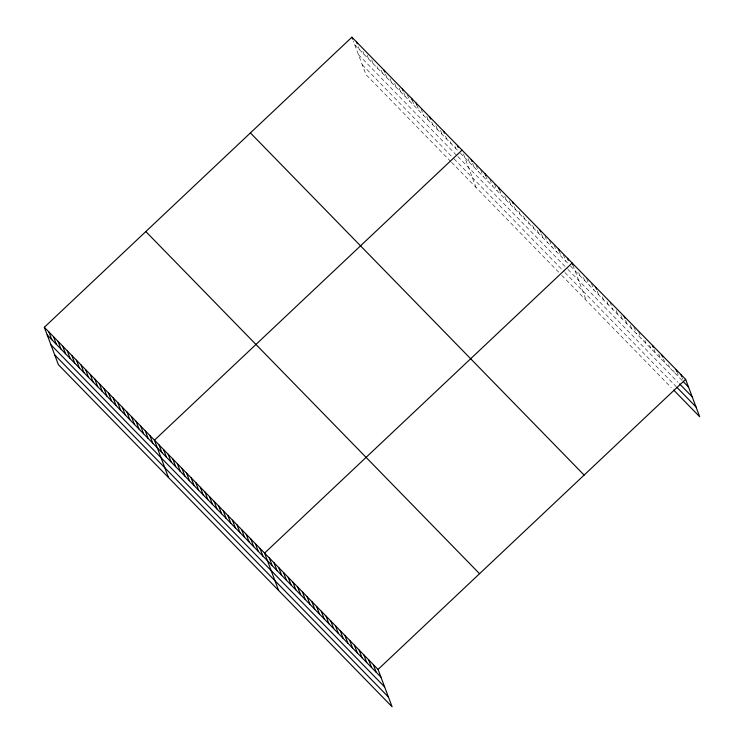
<?xml version="1.0" encoding="UTF-8"?>
<svg xmlns="http://www.w3.org/2000/svg" width="744" height="744" viewBox="0 0 744 744"><rect width="100%" height="100%" fill="white"/><g stroke="black" fill="none" stroke-linecap="round" stroke-linejoin="round"><path stroke-width="0.56" stroke-dasharray="3.72 2.79" d="M354.795 44.882L458.806 151.525M460.331 153.087L568.937 264.436M570.462 265.999L682.22 380.575M358.478 54.675L457.132 155.831M457.895 156.612L567.263 268.742M568.025 269.523L678.016 382.295M362.272 64.775L453.282 158.081M454.045 158.863L564.175 271.774M564.938 272.564L676.296 386.731M450.845 161.606L365.955 74.567L353.344 41.041M451.608 162.387L558.679 272.164M561.739 275.299L671.311 387.643M681.988 377.385L682.713 379.31M676.901 371.582L679.067 377.348M673.618 370.577L674.334 372.493M668.531 364.765L669.609 367.648M663.434 358.961L664.885 362.802M658.71 354.116L660.151 357.957M653.985 349.271L655.427 353.112M649.614 345.383L650.693 348.257M644.89 340.529L645.969 343.412M638.715 331.843L641.244 338.567M633.99 326.997L636.511 333.721M630.345 325.026L631.786 328.876M625.611 320.18L627.062 324.021M620.887 315.335L622.328 319.176M616.162 310.49L617.604 314.331M609.987 301.804L612.879 309.485M607.067 301.757L608.146 304.631M602.333 296.912L603.421 299.786M597.246 291.099L598.688 294.94M591.434 283.371L593.963 290.095M586.709 278.526L589.239 285.25M583.426 277.521L584.505 280.395M578.702 272.667L579.781 275.55M572.889 264.948L586.207 300.39M563.348 254.578L565.877 261.293M559.125 250.83L561.283 256.587M554.168 245.167L556.698 251.891M549.584 240.461L552.113 247.185M544.989 235.755L547.519 242.479M541.483 233.932L542.934 237.773M537.261 230.184L538.34 233.067M532.667 225.478L533.755 228.362M528.445 221.74L529.161 223.656M523.497 216.076L524.576 218.95M518.903 211.37L519.991 214.253M514.318 206.665L515.397 209.548M509.37 201.001L510.812 204.842M504.776 196.295L506.218 200.136M499.466 189.673L501.633 195.43M494.518 184.001L497.048 190.724M489.924 179.304L492.454 186.019M485.702 175.556L487.869 181.313M480.754 169.892L483.274 176.616M476.16 165.187L478.69 171.911M472.654 163.364L474.095 167.205M468.069 158.658L469.511 162.499M463.475 153.952L476.076 187.479M455.021 146.466L455.747 148.382M450.436 141.76L451.152 143.676M445.489 136.096L446.567 138.979M440.532 130.433L441.983 134.273M435.947 125.727L437.388 129.568M431.715 121.979L432.803 124.862M426.768 116.315L428.209 120.156M421.095 108.726L423.624 115.45M416.873 104.988L419.039 110.744M412.278 100.282L414.445 106.039M407.331 94.618L409.86 101.342M403.825 92.795L405.266 96.636M399.24 88.09L400.681 91.93M394.646 83.384L396.087 87.225M390.061 78.678L391.502 82.519M385.466 73.972L386.917 77.813M381.244 70.234L382.323 73.107M377.013 66.486L377.738 68.401M371.702 59.864L373.144 63.705M367.118 55.158L368.559 58.999M362.886 51.41L363.974 54.293M358.301 46.705L359.38 49.588"/><path stroke-width="1.12" d="M44.324 327.276L378.045 669.433L392.097 706.8L58.367 364.644L44.324 327.276L351.903 37.2L685.633 379.356L699.676 416.724L673.673 390.061M462.033 150.111L154.454 440.188L168.497 477.555M378.045 669.433L685.633 379.356M683.792 382.193L688.516 387.038M679.598 383.904L692.199 396.831M677.087 387.54L695.993 406.931M250.403 132.925L584.133 475.081M145.824 231.551L479.555 573.708M47.207 334.958L380.937 677.114M50.89 344.751L384.62 686.907M54.684 354.851L388.414 697.007M680.909 374.511L681.625 376.427M676.175 369.666L676.901 371.582M661.993 355.121L662.718 357.036M652.534 345.421L653.26 347.346M624.169 316.339L624.895 318.265M595.804 287.258L596.53 289.183M572.889 264.948L572.164 263.023L264.585 553.099L278.628 590.466M567.579 258.317L568.295 260.242M558.4 248.905L559.125 250.83M540.042 230.091L540.767 232.007M512.514 201.866L513.23 203.782M498.74 187.748L499.466 189.673M484.976 173.631L485.702 175.556M471.212 159.523L471.938 161.439M457.448 145.405L458.164 147.331M443.684 131.297L444.401 133.213M429.911 117.18L430.637 119.096M416.147 103.063L416.873 104.988M411.562 98.357L412.278 100.282M402.383 88.955L403.099 90.87M384.025 70.131L384.75 72.056M356.497 41.906L357.213 43.822M351.903 37.2L352.628 39.125M373.321 664.587L376.213 672.269M368.596 659.733L371.479 667.424M363.863 654.887L366.755 662.569M359.138 650.042L362.021 657.724M354.414 645.197L357.297 652.879M349.68 640.351L352.572 648.033M344.956 635.497L347.839 643.179M340.231 630.652L343.114 638.333M335.498 625.806L338.39 633.488M330.773 620.961L333.656 628.643M326.039 616.116L328.932 623.798M321.315 611.261L324.207 618.943M316.591 606.416L319.474 614.098M311.857 601.571L314.749 609.252M307.132 596.725L310.016 604.407M302.408 591.88L305.291 599.562M297.674 587.025L300.567 594.707M292.95 582.18L295.833 589.862M288.226 577.335L291.109 585.016M283.492 572.489L286.384 580.171M278.768 567.644L281.651 575.326M274.034 562.789L276.926 570.471M269.309 557.944L272.202 565.626M259.991 548.393L262.883 556.075M255.406 543.687L258.289 551.369M250.812 538.981L253.704 546.663M246.227 534.276L249.11 541.957M241.642 529.579L244.525 537.261M237.048 524.873L239.94 532.555M232.463 520.168L235.346 527.849M227.869 515.462L230.761 523.144M223.284 510.756L226.167 518.438M218.699 506.05L221.582 513.732M214.105 501.344L216.997 509.026M209.52 496.639L212.403 504.32M204.925 491.942L207.818 499.624M200.341 487.236L203.224 494.918M195.746 482.531L198.639 490.212M191.162 477.825L194.054 485.506M186.577 473.119L189.46 480.801M181.982 468.413L184.875 476.095M177.398 463.707L180.281 471.389M172.803 459.002L175.696 466.683M168.218 454.305L171.101 461.987M163.633 449.599L166.517 457.281M159.039 444.893L161.932 452.575M149.86 435.482L152.752 443.164M145.275 430.776L148.158 438.458M140.681 426.07L143.573 433.752M136.096 421.364L138.988 429.046M131.511 416.668L134.394 424.35M126.917 411.962L129.809 419.644M122.332 407.256L125.215 414.938M117.738 402.551L120.63 410.232M113.153 397.845L116.036 405.527M108.568 393.139L111.451 400.821M103.974 388.433L106.866 396.115M99.389 383.727L102.272 391.409M94.795 379.031L97.687 386.713M90.21 374.325L93.093 382.007M85.616 369.619L88.508 377.301M81.031 364.913L83.923 372.595M76.446 360.208L79.329 367.889M71.852 355.502L74.744 363.184M67.267 350.796L70.15 358.478M62.673 346.09L65.565 353.772M58.088 341.394L60.971 349.076M53.503 336.688L56.386 344.37M48.909 331.982L51.801 339.664"/></g></svg>
